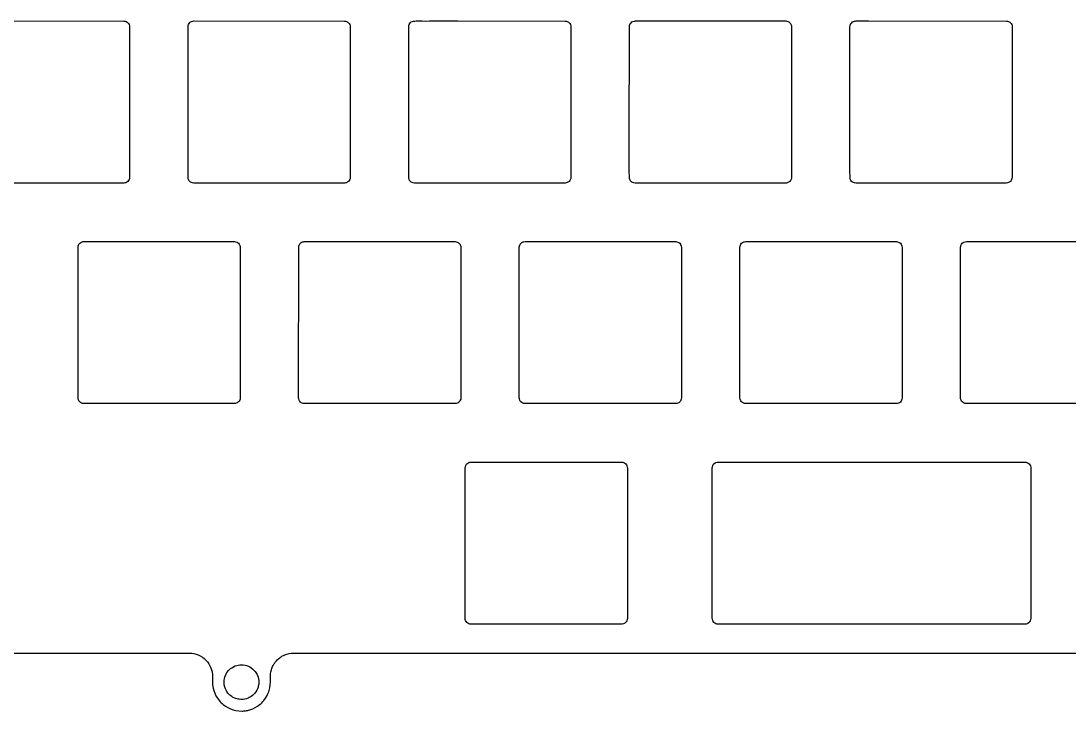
# Model space of a CAD drawing. Extents: x 6 to 353, y 2 to 332.
# Drawn here: x 103.1 to 193.6, y 202.5 to 262.1 of the extents above; entities that cross this region are included whole.
import ezdxf

# ---------------------------------------------------------------- set-up
doc = ezdxf.new("R2010")
doc.units = 0
doc.layers.get('0').update_dxf_attribs({"linetype": 'CONTINUOUS'})

msp = doc.modelspace()

# ---------------------------------------------------------------- linework, layer by layer
for p, q in [((112.007, 262.099), (112.112, 262.086)), ((112.112, 262.086), (112.194, 262.061)), ((112.194, 262.061), (112.3, 261.997)), ((112.3, 261.997), (112.352, 261.954)), ((112.352, 261.954), (112.415, 261.878)), ((112.415, 261.878), (112.463, 261.787)), ((112.463, 261.787), (112.492, 261.688)), ((117.551, 261.608), (117.561, 261.702)), ((117.561, 261.702), (117.595, 261.804)), ((117.595, 261.804), (117.635, 261.878)), ((117.635, 261.878), (117.706, 261.962)), ((117.706, 261.962), (117.774, 262.017)), ((117.774, 262.017), (117.861, 262.063)), ((117.861, 262.063), (117.956, 262.091)), ((117.956, 262.091), (118.049, 262.1)), ((118.049, 262.1), (131.058, 262.099)), ((131.058, 262.099), (131.162, 262.086)), ((131.162, 262.086), (131.242, 262.062)), ((131.242, 262.062), (131.333, 262.012)), ((131.333, 262.012), (131.41, 261.945)), ((131.41, 261.945), (131.468, 261.873)), ((131.468, 261.873), (131.513, 261.787)), ((131.513, 261.787), (131.541, 261.69)), ((131.541, 261.69), (131.55, 261.597)), ((131.55, 261.597), (131.55, 248.599)), ((136.601, 261.608), (136.611, 261.701)), ((136.611, 261.701), (136.64, 261.795)), ((136.64, 261.795), (136.692, 261.887)), ((136.692, 261.887), (136.749, 261.956)), ((136.749, 261.956), (136.825, 262.017)), ((136.825, 262.017), (136.915, 262.064)), ((136.915, 262.064), (137.011, 262.091)), ((150.11, 262.099), (150.212, 262.086)), ((150.212, 262.086), (150.295, 262.06)), ((150.295, 262.06), (150.385, 262.01)), ((150.385, 262.01), (150.457, 261.949)), ((150.457, 261.949), (150.518, 261.873)), ((150.518, 261.873), (150.562, 261.791)), ((150.562, 261.791), (150.592, 261.688)), ((155.651, 261.608), (155.661, 261.701)), ((155.661, 261.701), (155.689, 261.793)), ((155.689, 261.793), (155.735, 261.879)), ((155.735, 261.879), (155.796, 261.953)), ((155.796, 261.953), (155.878, 262.019)), ((155.878, 262.019), (155.963, 262.063)), ((155.963, 262.063), (156.058, 262.091)), ((169.152, 262.1), (169.263, 262.086)), ((169.263, 262.086), (169.357, 262.054)), ((169.357, 262.054), (169.43, 262.014)), ((169.43, 262.014), (169.508, 261.947)), ((169.508, 261.947), (169.568, 261.874)), ((169.568, 261.874), (169.617, 261.775)), ((169.617, 261.775), (169.641, 261.69)), ((169.641, 261.69), (169.65, 261.597)), ((169.65, 261.597), (169.65, 248.599)), ((174.701, 261.608), (174.711, 261.702)), ((174.711, 261.702), (174.746, 261.806)), ((174.746, 261.806), (174.785, 261.878)), ((174.785, 261.878), (174.848, 261.955)), ((174.848, 261.955), (174.927, 262.018)), ((174.927, 262.018), (175.009, 262.062)), ((175.009, 262.062), (175.106, 262.091)), ((188.204, 262.099), (188.312, 262.086)), ((188.312, 262.086), (188.399, 262.058)), ((188.399, 262.058), (188.498, 261.999)), ((188.498, 261.999), (188.566, 261.939)), ((188.566, 261.939), (188.616, 261.877)), ((188.616, 261.877), (188.663, 261.789)), ((188.663, 261.789), (188.693, 261.676)), ((111.996, 248.1), (98.998, 248.1)), ((112.1, 248.111), (111.996, 248.1)), ((112.178, 248.134), (112.1, 248.111)), ((112.251, 248.17), (112.178, 248.134)), ((112.352, 248.245), (112.251, 248.17)), ((112.415, 248.322), (112.352, 248.245)), ((112.462, 248.409), (112.415, 248.322)), ((112.485, 248.485), (112.462, 248.409)), ((112.5, 248.598), (112.485, 248.485)), ((117.571, 248.464), (117.554, 248.554)), ((117.586, 248.414), (117.571, 248.464)), ((117.63, 248.331), (117.586, 248.414)), ((117.694, 248.249), (117.63, 248.331)), ((117.768, 248.188), (117.694, 248.249)), ((117.856, 248.14), (117.768, 248.188)), ((117.946, 248.112), (117.856, 248.14)), ((118.049, 248.1), (117.946, 248.112)), ((131.047, 248.1), (118.049, 248.1)), ((131.143, 248.109), (131.047, 248.1)), ((131.23, 248.135), (131.143, 248.109)), ((131.301, 248.17), (131.23, 248.135)), ((131.402, 248.245), (131.301, 248.17)), ((131.463, 248.319), (131.402, 248.245)), ((131.512, 248.409), (131.463, 248.319)), ((131.54, 248.504), (131.512, 248.409)), ((131.55, 248.599), (131.54, 248.504)), ((136.609, 248.506), (136.605, 248.556)), ((136.631, 248.434), (136.609, 248.506)), ((136.679, 248.332), (136.631, 248.434)), ((136.746, 248.247), (136.679, 248.332)), ((136.822, 248.185), (136.746, 248.247)), ((136.909, 248.138), (136.822, 248.185)), ((136.995, 248.112), (136.909, 248.138)), ((137.1, 248.1), (136.995, 248.112)), ((150.098, 248.1), (137.1, 248.1)), ((150.195, 248.11), (150.098, 248.1)), ((150.293, 248.139), (150.195, 248.11)), ((150.352, 248.17), (150.293, 248.139)), ((150.444, 248.239), (150.352, 248.17)), ((150.514, 248.321), (150.444, 248.239)), ((150.549, 248.385), (150.514, 248.321)), ((150.589, 248.499), (150.549, 248.385)), ((150.6, 248.599), (150.589, 248.499)), ((155.659, 248.506), (155.655, 248.556)), ((155.685, 248.42), (155.659, 248.506)), ((155.733, 248.325), (155.685, 248.42)), ((155.796, 248.247), (155.733, 248.325)), ((155.872, 248.185), (155.796, 248.247)), ((155.955, 248.14), (155.872, 248.185)), ((156.034, 248.115), (155.955, 248.14)), ((156.15, 248.1), (156.034, 248.115)), ((169.34, 248.138), (169.223, 248.107)), ((169.401, 248.17), (169.34, 248.138)), ((169.494, 248.239), (169.401, 248.17)), ((169.561, 248.316), (169.494, 248.239)), ((169.599, 248.384), (169.561, 248.316)), ((169.638, 248.496), (169.599, 248.384)), ((169.65, 248.599), (169.638, 248.496)), ((174.709, 248.506), (174.705, 248.556)), ((174.731, 248.433), (174.709, 248.506)), ((174.782, 248.326), (174.731, 248.433)), ((174.846, 248.247), (174.782, 248.326)), ((174.921, 248.185), (174.846, 248.247)), ((175, 248.143), (174.921, 248.185)), ((175.083, 248.116), (175, 248.143)), ((175.199, 248.1), (175.083, 248.116)), ((188.391, 248.138), (188.296, 248.109)), ((188.452, 248.17), (188.391, 248.138)), ((188.55, 248.243), (188.452, 248.17)), ((188.608, 248.313), (188.55, 248.243)), ((188.658, 248.401), (188.608, 248.313)), ((188.689, 248.499), (188.658, 248.401)), ((188.7, 248.599), (188.689, 248.499)), ((108.05, 229.548), (108.051, 242.557)), ((108.051, 242.557), (108.061, 242.651)), ((108.061, 242.651), (108.092, 242.748)), ((108.092, 242.748), (108.145, 242.841)), ((108.145, 242.841), (108.197, 242.904)), ((108.197, 242.904), (108.281, 242.97)), ((108.281, 242.97), (108.361, 243.012)), ((108.361, 243.012), (108.469, 243.042)), ((121.558, 243.049), (121.654, 243.039)), ((121.654, 243.039), (121.789, 242.986)), ((121.789, 242.986), (121.834, 242.96)), ((121.834, 242.96), (121.906, 242.9)), ((121.906, 242.9), (121.966, 242.827)), ((121.966, 242.827), (122.024, 242.7)), ((122.024, 242.7), (122.042, 242.637)), ((127.1, 229.548), (127.101, 242.557)), ((127.101, 242.557), (127.111, 242.651)), ((127.111, 242.651), (127.141, 242.746)), ((127.141, 242.746), (127.197, 242.844)), ((127.197, 242.844), (127.262, 242.916)), ((127.262, 242.916), (127.326, 242.968)), ((127.326, 242.968), (127.417, 243.014)), ((127.417, 243.014), (127.505, 243.041)), ((140.607, 243.049), (140.701, 243.039)), ((140.701, 243.039), (140.795, 243.01)), ((140.795, 243.01), (140.881, 242.963)), ((140.881, 242.963), (140.969, 242.885)), ((140.969, 242.885), (141.032, 242.798)), ((141.032, 242.798), (141.087, 242.659)), ((141.09, 242.646), (141.1, 242.546)), ((141.1, 242.546), (141.1, 229.548)), ((146.15, 229.548), (146.151, 242.557)), ((146.151, 242.557), (146.161, 242.651)), ((146.161, 242.651), (146.19, 242.744)), ((146.19, 242.744), (146.235, 242.829)), ((146.235, 242.829), (146.299, 242.905)), ((146.299, 242.905), (146.374, 242.967)), ((146.374, 242.967), (146.486, 243.02)), ((146.486, 243.02), (146.552, 243.04)), ((146.552, 243.04), (146.648, 243.05)), ((146.648, 243.05), (159.657, 243.049)), ((159.657, 243.049), (159.746, 243.04)), ((159.759, 243.036), (159.904, 242.978)), ((159.915, 242.971), (160.004, 242.904)), ((160.004, 242.904), (160.071, 242.815)), ((160.078, 242.804), (160.136, 242.659)), ((160.14, 242.646), (160.15, 242.546)), ((160.15, 242.546), (160.15, 229.548)), ((165.2, 229.548), (165.201, 242.557)), ((165.201, 242.557), (165.211, 242.651)), ((165.211, 242.651), (165.24, 242.745)), ((165.24, 242.745), (165.285, 242.829)), ((165.285, 242.829), (165.347, 242.904)), ((165.347, 242.904), (165.426, 242.968)), ((165.426, 242.968), (165.533, 243.019)), ((165.533, 243.019), (165.606, 243.041)), ((165.606, 243.041), (165.699, 243.05)), ((165.699, 243.05), (178.708, 243.049)), ((178.708, 243.049), (178.797, 243.04)), ((178.81, 243.036), (178.951, 242.98)), ((178.963, 242.973), (179.057, 242.899)), ((179.057, 242.899), (179.115, 242.827)), ((179.122, 242.815), (179.183, 242.671)), ((179.186, 242.657), (179.2, 242.547)), ((179.2, 242.547), (179.2, 229.547)), ((184.25, 242.553), (184.262, 242.656)), ((184.25, 229.548), (184.25, 242.553)), ((184.262, 242.656), (184.276, 242.701)), ((184.276, 242.701), (184.33, 242.819)), ((184.337, 242.83), (184.4, 242.907)), ((184.4, 242.907), (184.475, 242.967)), ((184.475, 242.967), (184.529, 242.996)), ((184.529, 242.996), (184.656, 243.041)), ((184.656, 243.041), (184.75, 243.05)), ((184.75, 243.05), (197.759, 243.049)), ((108.06, 229.452), (108.05, 229.548)), ((108.08, 229.386), (108.06, 229.452)), ((108.124, 229.291), (108.08, 229.386)), ((108.194, 229.2), (108.124, 229.291)), ((108.26, 229.144), (108.194, 229.2)), ((108.349, 229.093), (108.26, 229.144)), ((108.443, 229.063), (108.349, 229.093)), ((108.54, 229.051), (108.443, 229.063)), ((121.791, 229.114), (121.66, 229.064)), ((121.867, 229.167), (121.791, 229.114)), ((121.961, 229.267), (121.867, 229.167)), ((122.007, 229.35), (121.961, 229.267)), ((122.04, 229.452), (122.007, 229.35)), ((122.05, 229.548), (122.04, 229.452)), ((127.109, 229.458), (127.1, 229.548)), ((127.137, 229.361), (127.109, 229.458)), ((127.179, 229.282), (127.137, 229.361)), ((127.262, 229.184), (127.179, 229.282)), ((127.323, 229.134), (127.262, 229.184)), ((127.409, 229.088), (127.323, 229.134)), ((127.5, 229.06), (127.409, 229.088)), ((127.595, 229.051), (127.5, 229.06)), ((140.596, 229.05), (127.595, 229.051)), ((140.689, 229.059), (140.596, 229.05)), ((140.783, 229.086), (140.689, 229.059)), ((140.877, 229.135), (140.783, 229.086)), ((141.006, 229.261), (140.889, 229.144)), ((141.057, 229.35), (141.014, 229.272)), ((141.09, 229.452), (141.057, 229.35)), ((141.1, 229.548), (141.09, 229.452)), ((146.16, 229.453), (146.15, 229.548)), ((146.187, 229.362), (146.16, 229.453)), ((146.232, 229.277), (146.187, 229.362)), ((146.266, 229.234), (146.232, 229.277)), ((146.297, 229.197), (146.266, 229.234)), ((146.368, 229.138), (146.297, 229.197)), ((146.443, 229.096), (146.368, 229.138)), ((146.552, 229.06), (146.443, 229.096)), ((146.648, 229.05), (146.552, 229.06)), ((159.646, 229.05), (146.648, 229.05)), ((159.739, 229.059), (159.646, 229.05)), ((159.833, 229.086), (159.739, 229.059)), ((159.928, 229.135), (159.833, 229.086)), ((160.001, 229.194), (159.928, 229.135)), ((160.062, 229.268), (160.001, 229.194)), ((160.107, 229.35), (160.062, 229.268)), ((160.14, 229.452), (160.107, 229.35)), ((160.15, 229.548), (160.14, 229.452)), ((165.21, 229.452), (165.2, 229.548)), ((165.238, 229.359), (165.21, 229.452)), ((165.27, 229.298), (165.238, 229.359)), ((165.341, 229.203), (165.27, 229.298)), ((165.42, 229.136), (165.341, 229.203)), ((165.509, 229.088), (165.42, 229.136)), ((165.597, 229.061), (165.509, 229.088)), ((165.699, 229.05), (165.597, 229.061)), ((178.888, 229.087), (178.776, 229.057)), ((178.975, 229.133), (178.888, 229.087)), ((179.049, 229.193), (178.975, 229.133)), ((179.114, 229.27), (179.049, 229.193)), ((179.161, 229.358), (179.114, 229.27)), ((179.186, 229.438), (179.161, 229.358)), ((179.2, 229.547), (179.186, 229.438)), ((184.257, 229.478), (184.25, 229.548)), ((184.272, 229.411), (184.257, 229.478)), ((184.287, 229.364), (184.272, 229.411)), ((184.333, 229.275), (184.287, 229.364)), ((184.38, 229.217), (184.333, 229.275)), ((184.47, 229.136), (184.38, 229.217)), ((184.552, 229.092), (184.47, 229.136)), ((184.628, 229.067), (184.552, 229.092)), ((184.749, 229.05), (184.628, 229.067)), ((197.748, 229.05), (184.749, 229.05)), ((141.481, 223.507), (141.491, 223.601)), ((141.491, 223.601), (141.52, 223.695)), ((141.52, 223.695), (141.568, 223.782)), ((141.568, 223.782), (141.63, 223.856)), ((141.63, 223.856), (141.705, 223.917)), ((141.705, 223.917), (141.793, 223.963)), ((141.793, 223.963), (141.887, 223.991)), ((141.887, 223.991), (141.981, 224)), ((141.981, 224), (154.984, 224)), ((154.984, 224), (155.086, 223.988)), ((155.086, 223.988), (155.172, 223.962)), ((155.172, 223.962), (155.262, 223.912)), ((155.262, 223.912), (155.335, 223.852)), ((155.335, 223.852), (155.398, 223.773)), ((155.398, 223.773), (155.444, 223.683)), ((155.444, 223.683), (155.472, 223.578)), ((155.472, 223.578), (155.48, 223.496)), ((162.811, 223.503), (162.82, 223.596)), ((162.82, 223.596), (162.85, 223.695)), ((162.85, 223.695), (162.897, 223.781)), ((162.897, 223.781), (162.957, 223.854)), ((162.957, 223.854), (163.051, 223.926)), ((163.051, 223.926), (163.121, 223.963)), ((163.121, 223.963), (163.232, 223.992)), ((189.81, 224), (189.911, 223.989)), ((189.911, 223.989), (190.025, 223.949)), ((190.025, 223.949), (190.089, 223.914)), ((190.089, 223.914), (190.167, 223.849)), ((190.167, 223.849), (190.239, 223.753)), ((190.239, 223.753), (190.275, 223.683)), ((190.275, 223.683), (190.302, 223.578)), ((190.302, 223.578), (190.31, 223.496)), ((155.48, 223.496), (155.479, 210.492)), ((190.31, 223.496), (190.307, 210.469)), ((141.516, 210.317), (141.49, 210.403)), ((141.562, 210.226), (141.516, 210.317)), ((141.614, 210.162), (141.562, 210.226)), ((141.701, 210.086), (141.614, 210.162)), ((141.787, 210.039), (141.701, 210.086)), ((141.876, 210.012), (141.787, 210.039)), ((141.98, 210), (141.876, 210.012)), ((155.147, 210.031), (155.046, 210.006)), ((155.251, 210.08), (155.147, 210.031)), ((155.325, 210.14), (155.251, 210.08)), ((155.39, 210.215), (155.325, 210.14)), ((155.44, 210.305), (155.39, 210.215)), ((155.47, 210.402), (155.44, 210.305)), ((155.479, 210.492), (155.47, 210.402)), ((162.847, 210.313), (162.817, 210.429)), ((162.894, 210.224), (162.847, 210.313)), ((162.944, 210.162), (162.894, 210.224)), ((163.029, 210.087), (162.944, 210.162)), ((163.111, 210.042), (163.029, 210.087)), ((163.209, 210.011), (163.111, 210.042)), ((163.28, 210.003), (163.209, 210.011)), ((190.001, 210.038), (189.901, 210.009)), ((190.071, 210.076), (190.001, 210.038)), ((190.16, 210.144), (190.071, 210.076)), ((190.211, 210.204), (190.16, 210.144)), ((190.267, 210.3), (190.211, 210.204)), ((190.3, 210.401), (190.267, 210.3)), ((190.307, 210.469), (190.3, 210.401)), ((117.885, 207.486), (118.053, 207.461)), ((118.053, 207.461), (118.242, 207.413)), ((118.242, 207.413), (118.432, 207.345)), ((118.432, 207.345), (118.609, 207.26)), ((118.609, 207.26), (118.786, 207.152)), ((125.903, 207.351), (126.081, 207.414)), ((126.081, 207.414), (126.269, 207.461)), ((126.269, 207.461), (126.461, 207.489)), ((118.786, 207.152), (118.932, 207.043)), ((118.932, 207.043), (119.081, 206.906)), ((119.081, 206.906), (119.228, 206.739)), ((119.228, 206.739), (119.348, 206.569)), ((119.348, 206.569), (119.435, 206.418)), ((119.435, 206.418), (119.515, 206.244)), ((121.324, 206.245), (121.46, 206.326)), ((121.46, 206.326), (121.615, 206.396)), ((121.615, 206.396), (121.756, 206.443)), ((121.756, 206.443), (121.866, 206.471)), ((121.866, 206.471), (122.022, 206.493)), ((122.022, 206.493), (122.201, 206.498)), ((122.201, 206.498), (122.313, 206.492)), ((122.313, 206.492), (122.468, 206.467)), ((122.468, 206.467), (122.598, 206.434)), ((122.598, 206.434), (122.762, 206.372)), ((122.762, 206.372), (122.875, 206.318)), ((125.249, 206.917), (125.395, 207.049)), ((119.515, 206.244), (119.578, 206.064)), ((119.578, 206.064), (119.622, 205.888)), ((119.622, 205.888), (119.651, 205.659)), ((120.692, 205.306), (120.727, 205.441)), ((120.727, 205.441), (120.776, 205.577)), ((120.776, 205.577), (120.85, 205.728)), ((120.85, 205.728), (120.913, 205.834)), ((120.913, 205.834), (121.038, 205.993)), ((121.038, 205.993), (121.127, 206.086)), ((121.127, 206.086), (121.222, 206.17)), ((121.222, 206.17), (121.324, 206.245)), ((122.875, 206.318), (122.993, 206.247)), ((122.993, 206.247), (123.143, 206.131)), ((123.143, 206.131), (123.234, 206.046)), ((123.234, 206.046), (123.344, 205.918)), ((123.344, 205.918), (123.408, 205.832)), ((123.408, 205.832), (123.506, 205.657)), ((123.506, 205.657), (123.547, 205.57)), ((123.547, 205.57), (123.598, 205.425)), ((123.598, 205.425), (123.632, 205.283)), ((124.671, 205.703), (124.698, 205.888)), ((124.698, 205.888), (124.743, 206.067)), ((119.672, 204.759), (119.714, 204.486)), ((120.661, 205.013), (120.668, 205.148)), ((120.667, 204.855), (120.661, 205.013)), ((120.681, 204.759), (120.667, 204.855)), ((120.668, 205.148), (120.692, 205.306)), ((120.725, 204.563), (120.681, 204.759)), ((120.774, 204.428), (120.725, 204.563)), ((123.595, 204.564), (123.541, 204.417)), ((123.618, 204.657), (123.595, 204.564)), ((123.65, 204.833), (123.618, 204.657)), ((123.632, 205.283), (123.652, 205.149)), ((123.659, 204.99), (123.65, 204.833)), ((123.652, 205.149), (123.659, 204.99)), ((124.55, 204.264), (124.612, 204.513)), ((124.612, 204.513), (124.649, 204.76)), ((119.714, 204.486), (119.769, 204.269)), ((119.769, 204.269), (119.853, 204.037)), ((119.853, 204.037), (119.955, 203.822)), ((119.955, 203.822), (120.081, 203.612)), ((120.081, 203.612), (120.257, 203.379)), ((120.835, 204.298), (120.774, 204.428)), ((120.903, 204.183), (120.835, 204.298)), ((120.994, 204.057), (120.903, 204.183)), ((121.098, 203.941), (120.994, 204.057)), ((121.169, 203.876), (121.098, 203.941)), ((121.325, 203.754), (121.169, 203.876)), ((121.396, 203.711), (121.325, 203.754)), ((121.454, 203.677), (121.396, 203.711)), ((121.583, 203.616), (121.454, 203.677)), ((121.674, 203.583), (121.583, 203.616)), ((122.738, 203.616), (122.592, 203.564)), ((122.827, 203.658), (122.738, 203.616)), ((122.992, 203.752), (122.827, 203.658)), ((123.102, 203.834), (122.992, 203.752)), ((123.184, 203.907), (123.102, 203.834)), ((123.296, 204.023), (123.184, 203.907)), ((123.407, 204.166), (123.296, 204.023)), ((123.482, 204.292), (123.407, 204.166)), ((123.541, 204.417), (123.482, 204.292)), ((124.089, 203.408), (124.24, 203.613)), ((124.24, 203.613), (124.371, 203.832)), ((120.569, 203.071), (120.779, 202.917)), ((120.779, 202.917), (120.982, 202.795)), ((120.982, 202.795), (121.201, 202.691)), ((121.863, 203.53), (121.674, 203.583)), ((121.976, 203.513), (121.863, 203.53)), ((122.111, 203.503), (121.976, 203.513)), ((122.302, 203.507), (122.111, 203.503)), ((122.447, 203.528), (122.302, 203.507)), ((122.592, 203.564), (122.447, 203.528)), ((123.13, 202.696), (123.346, 202.799)), ((123.346, 202.799), (123.551, 202.923)), ((123.551, 202.923), (123.774, 203.091)), ((121.201, 202.691), (121.436, 202.607)), ((121.436, 202.607), (121.678, 202.547)), ((121.678, 202.547), (121.922, 202.512)), ((121.922, 202.512), (122.21, 202.501)), ((122.887, 202.608), (123.13, 202.696))]:
    msp.add_line(p, q)
for points in [[(98.905, 262.091), (98.974, 262.097), (99.042, 262.1), (99.1, 262.1), (99.28, 262.1), (99.335, 262.1), (100.442, 262.1), (112.007, 262.099)], [(112.492, 261.688), (112.497, 261.637), (112.5, 261.586), (112.5, 261.537), (112.5, 261.487), (112.5, 261.442), (112.5, 261.353), (112.499, 259.652), (112.5, 248.598)], [(117.554, 248.554), (117.55, 249.249), (117.55, 249.593), (117.55, 251.898), (117.551, 261.608)], [(136.605, 248.556), (136.6, 249.249), (136.6, 249.936), (136.6, 250.492), (136.6, 251.603), (136.601, 261.608)], [(137.011, 262.091), (137.123, 262.099), (137.236, 262.102), (137.349, 262.104), (137.461, 262.103), (137.771, 262.1), (138.08, 262.099), (138.389, 262.1), (138.697, 262.1), (140.857, 262.1), (150.11, 262.099)], [(150.592, 261.688), (150.598, 261.57), (150.601, 261.452), (150.603, 261.334), (150.603, 261.216), (150.6, 260.907), (150.599, 260.445), (150.6, 259.983), (150.6, 259.441), (150.6, 258.899), (150.6, 257.815), (150.6, 248.599)], [(155.655, 248.556), (155.65, 249.249), (155.65, 249.936), (155.65, 250.492), (155.65, 251.603), (155.651, 261.608)], [(156.058, 262.091), (156.122, 262.097), (156.185, 262.1), (156.245, 262.1), (156.305, 262.1), (156.361, 262.1), (156.472, 262.1), (169.152, 262.1)], [(174.705, 248.556), (174.7, 249.249), (174.7, 249.936), (174.7, 250.492), (174.7, 251.603), (174.701, 261.608)], [(175.106, 262.091), (175.16, 262.097), (175.214, 262.1), (175.301, 262.101), (175.396, 262.1), (175.705, 262.1), (175.79, 262.1), (176.301, 262.1), (188.204, 262.099)], [(188.693, 261.676), (188.697, 261.62), (188.7, 261.564), (188.7, 261.504), (188.7, 261.444), (188.7, 261.388), (188.7, 261.277), (188.7, 248.599)], [(169.223, 248.107), (169.17, 248.103), (169.116, 248.1), (169.017, 248.1), (168.974, 248.1), (168.617, 248.1), (165.678, 248.1), (156.15, 248.1)], [(188.296, 248.109), (188.177, 248.102), (188.058, 248.098), (187.939, 248.097), (187.82, 248.097), (187.511, 248.1), (187.218, 248.101), (186.925, 248.1), (186.338, 248.1), (185.752, 248.1), (184.579, 248.1), (175.199, 248.1)], [(108.469, 243.042), (108.646, 243.05), (108.824, 243.053), (109.014, 243.052), (109.4, 243.049), (109.863, 243.05), (110.42, 243.05), (110.976, 243.05), (112.09, 243.05), (121.558, 243.049)], [(122.042, 242.637), (122.047, 242.586), (122.05, 242.535), (122.05, 242.486), (122.05, 242.436), (122.05, 242.392), (122.05, 242.302), (122.049, 240.602), (122.05, 229.548)], [(127.505, 243.041), (127.572, 243.047), (127.64, 243.05), (127.698, 243.05), (127.878, 243.05), (127.933, 243.05), (129.04, 243.05), (140.607, 243.049)], [(121.645, 229.06), (121.579, 229.054), (121.513, 229.05), (121.453, 229.05), (121.393, 229.05), (121.337, 229.05), (121.226, 229.05), (108.54, 229.051)], [(178.776, 229.057), (178.72, 229.053), (178.664, 229.05), (178.604, 229.05), (178.544, 229.05), (178.488, 229.05), (178.377, 229.05), (165.699, 229.05)], [(163.232, 223.992), (163.278, 223.997), (163.323, 224), (163.373, 224), (163.424, 224), (163.47, 224), (163.562, 224), (166.604, 223.999), (189.81, 224)], [(141.49, 210.403), (141.484, 210.472), (141.48, 210.541), (141.48, 210.602), (141.48, 210.664), (141.48, 210.788), (141.48, 210.911), (141.48, 211.158), (141.48, 212.393), (141.481, 223.507)], [(162.817, 210.429), (162.813, 210.485), (162.81, 210.541), (162.81, 210.601), (162.81, 210.661), (162.81, 210.717), (162.81, 210.828), (162.811, 223.503)], [(155.046, 210.006), (154.997, 210.002), (154.947, 210), (154.847, 210), (154.804, 210), (154.447, 210), (151.508, 210), (141.98, 210)], [(189.901, 210.009), (189.834, 210.003), (189.766, 210), (189.664, 210), (189.564, 210), (189.467, 210), (189.275, 210), (163.28, 210.003)], [(28.881, 207.49), (29.015, 207.496), (29.149, 207.5), (29.416, 207.504), (29.684, 207.504), (30.219, 207.5), (30.753, 207.499), (31.288, 207.5), (32.357, 207.5), (33.427, 207.5), (35.566, 207.5), (50.537, 207.499), (115.953, 207.5), (117.183, 207.5), (117.355, 207.5), (117.44, 207.5), (117.548, 207.5), (117.656, 207.5), (117.771, 207.494), (117.885, 207.486)], [(125.395, 207.049), (125.466, 207.104), (125.54, 207.156), (125.598, 207.193), (125.657, 207.228), (125.718, 207.261), (125.779, 207.293), (125.84, 207.323), (125.903, 207.351)], [(126.461, 207.489), (126.567, 207.496), (126.674, 207.5), (126.787, 207.501), (126.9, 207.5), (127.127, 207.5), (127.353, 207.5), (127.806, 207.5), (136.187, 207.5), (224.299, 207.5), (225.658, 207.5), (226.111, 207.5), (226.338, 207.5), (226.451, 207.501), (226.564, 207.5), (226.671, 207.496), (226.778, 207.488)], [(124.743, 206.067), (124.775, 206.162), (124.811, 206.255), (124.85, 206.346), (124.894, 206.436)], [(124.894, 206.436), (124.928, 206.496), (124.964, 206.555), (125.001, 206.613), (125.04, 206.67), (125.081, 206.725), (125.124, 206.779), (125.185, 206.849), (125.249, 206.917)], [(119.651, 205.659), (119.652, 205.434), (119.655, 205.209), (119.662, 204.984), (119.672, 204.759)], [(124.649, 204.76), (124.659, 204.995), (124.667, 205.231), (124.67, 205.467), (124.671, 205.703)], [(124.371, 203.832), (124.422, 203.937), (124.469, 204.044), (124.511, 204.153), (124.55, 204.264)], [(120.257, 203.379), (120.33, 203.298), (120.407, 203.219), (120.486, 203.144), (120.569, 203.071)], [(123.774, 203.091), (123.857, 203.166), (123.937, 203.244), (124.014, 203.325), (124.089, 203.408)], [(122.21, 202.501), (122.285, 202.504), (122.359, 202.509), (122.434, 202.517), (122.509, 202.526), (122.583, 202.537), (122.657, 202.55), (122.715, 202.562), (122.772, 202.576), (122.887, 202.608)]]:
    msp.add_lwpolyline(points)
at = {"extrusion": (0, 0, -1)}
for centre, start, end in [((-141.04, 242.641), 158.47099, 174.30996), ((-159.741, 242.99), 95.9654, 112.0126), ((-159.885, 242.932), 112.0126, 127.58106), ((-160.032, 242.785), 142.41894, 157.9874), ((-160.09, 242.641), 157.9874, 174.30996), ((-178.791, 242.99), 96.09488, 111.85874), ((-178.932, 242.933), 111.85874, 128.0398), ((-179.076, 242.796), 141.21467, 157.13252), ((-179.137, 242.652), 157.13252, 173.12054), ((-184.375, 242.798), 24.49865, 39.67086), ((-121.642, 229.11), 248.85267, 267.2393), ((-140.853, 229.179), 224.97612, 242.2979), ((-140.971, 229.296), 208.82809, 224.97612)]:
    msp.add_arc(centre, 0.05, start, end, dxfattribs=at)

doc.saveas('drawing.dxf')
